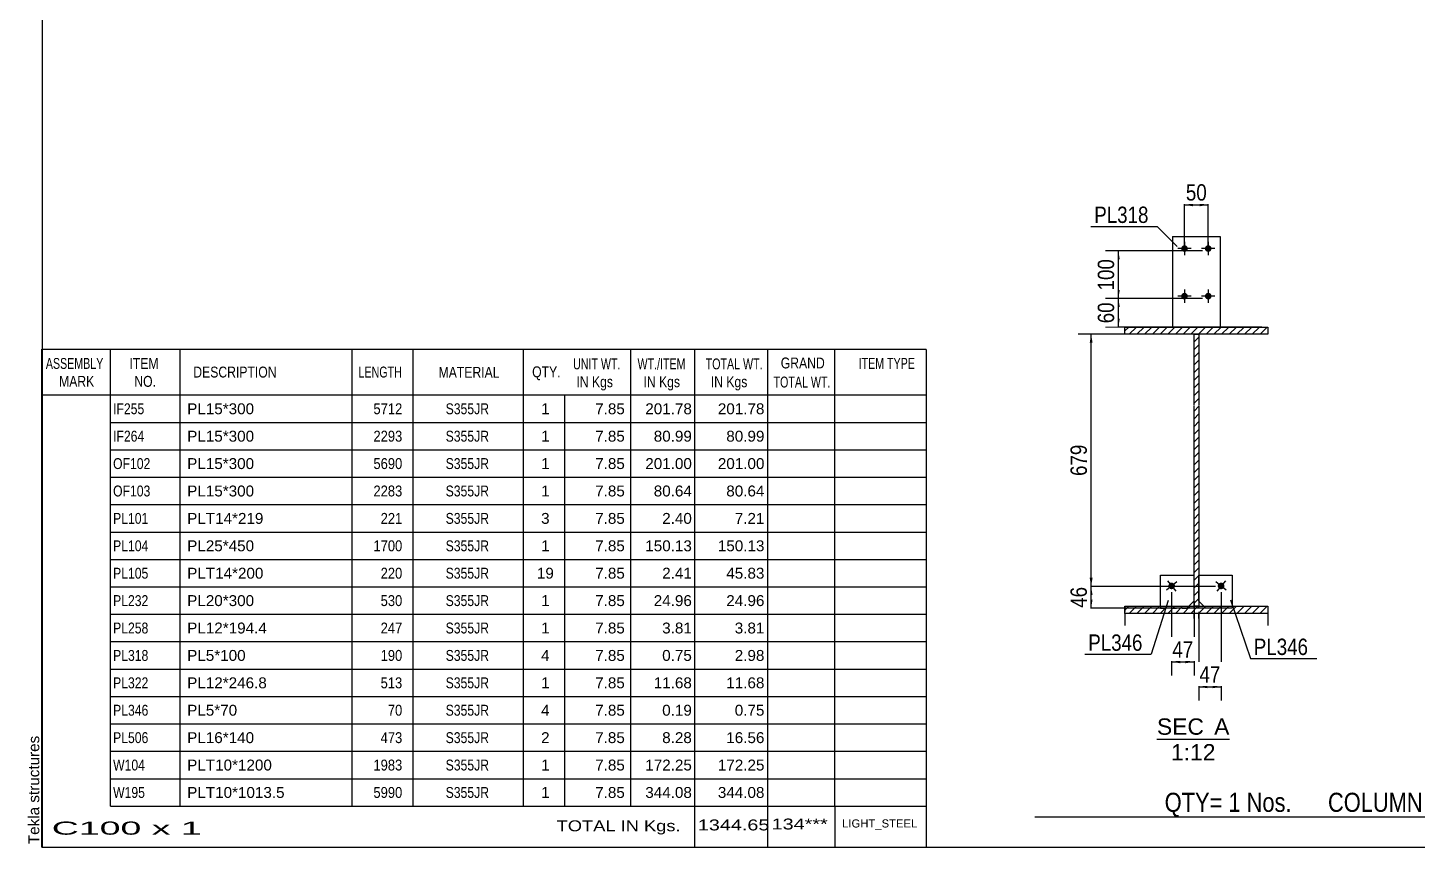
# Model space of a CAD drawing. Header units: millimetres. Extents: x -290 to 123, y -158 to 129.
# Drawn here: x -289.8 to -46.4, y -157.6 to -14.1 of the extents above; entities that cross this region are included whole.
import ezdxf

# ---------------------------------------------------------------- set-up
doc = ezdxf.new("R2010")
doc.units = ezdxf.units.MM
doc.linetypes.add('DXK_LINE_DOT1', pattern=[1.8814, 0.9407, -0.9407])
doc.styles.add('Arial', font='ARIAL.TTF', dxfattribs={"height": 0.2})
doc.styles.add('Arial Narrow', font='ARIALN.TTF', dxfattribs={"height": 0.2})

# ---------------------------------------------------------------- blocks, each defined once
blk = doc.blocks.new('Unknown-622979363-1210')
at = {"color": 5, "linetype": 'Continuous'}
for p, q in [((-287.25, 129.41), (-287.25, -157.59)), ((-287.25, -157.59), (122.75, -157.59))]:
    blk.add_line(p, q, dxfattribs=at)
at = {"color": 174, "linetype": 'Continuous', "style": 'Arial'}
blk.add_text('Tekla structures', height=1.9102, rotation=90, dxfattribs=at).set_placement((-287.75, -157.09))
blk = doc.blocks.new('Unknown-622979363-12 - 1256')
at = {"color": 1, "linetype": 'Continuous'}
blk.add_line((-91.96, -138.68), (-79.27, -138.68), dxfattribs=at)
at = {"color": 0, "linetype": 'Continuous'}
for points in [[(-83.74, -137.93), (-83.74, -134.93), (-91.96, -134.93), (-91.96, -137.93)], [(-79.27, -137.93), (-79.27, -134.93), (-81.94, -134.93), (-81.94, -137.93)], [(-81.72, -142.43), (-81.72, -139.43), (-89.5, -139.43), (-89.5, -142.43)]]:
    blk.add_wipeout(points, dxfattribs=at)
at = {"color": 136, "linetype": 'Continuous', "style": 'Arial'}
for s, height, p in [('SEC', 2.865, (-91.96, -137.93)), ('A', 2.87, (-81.94, -137.93)), ('1:12', 2.865, (-89.5, -142.43))]:
    blk.add_text(s, height=height, dxfattribs=at).set_placement(p)
blk = doc.blocks.new('Part-622979363-1278 - 1256')
at = {"linetype": 'Continuous'}
h = blk.add_hatch(dxfattribs=at)
h.set_pattern_fill('', scale=0.3, style=0, pattern_type=0)
h.set_pattern_definition([(45, (-72.5583, -67.7778), (-0.67352, 0.67352), [])])
h.paths.add_polyline_path([(-97.56, -67.78), (-72.56, -67.78), (-72.56, -66.53), (-97.56, -66.53)])
at = {"color": 2, "linetype": 'Continuous'}
for p, q in [((-97.56, -67.78), (-97.56, -66.53)), ((-97.56, -66.53), (-72.56, -66.53)), ((-72.56, -67.78), (-97.56, -67.78)), ((-72.56, -66.53), (-72.56, -67.78))]:
    blk.add_line(p, q, dxfattribs=at)
blk = doc.blocks.new('Part-622979363-1280 - 1256')
at = {"linetype": 'Continuous'}
h = blk.add_hatch(dxfattribs=at)
h.set_pattern_fill('', scale=0.3, style=0, pattern_type=0)
h.set_pattern_definition([(45, (-72.5583, -116.675), (-0.67352, 0.67352), [])])
h.paths.add_polyline_path([(-97.56, -116.68), (-72.56, -116.68), (-72.56, -115.42), (-97.56, -115.42)])
at = {"color": 7, "linetype": 'DXK_LINE_DOT1'}
for p, q in [((-97.56, -115.42), (-97.56, -116.68)), ((-72.56, -115.42), (-72.56, -116.68))]:
    blk.add_line(p, q, dxfattribs=at)
at = {"color": 2, "linetype": 'Continuous'}
for p, q in [((-97.56, -116.68), (-97.56, -115.42)), ((-97.56, -115.42), (-72.56, -115.42)), ((-97.56, -116.68), (-97.56, -118.8)), ((-72.56, -116.68), (-97.56, -116.68)), ((-72.56, -115.42), (-72.56, -116.68)), ((-72.56, -116.68), (-72.56, -118.8))]:
    blk.add_line(p, q, dxfattribs=at)
blk = doc.blocks.new('Part-622979363-1284 - 1256')
at = {"linetype": 'Continuous'}
h = blk.add_hatch(dxfattribs=at)
h.set_pattern_fill('', scale=0.3, style=0, pattern_type=0)
h.set_pattern_definition([(45, (-84.6416, -115.4195), (-0.67352, 0.67352), [])])
h.paths.add_polyline_path([(-85.47, -115.42), (-84.64, -115.42), (-84.64, -67.78), (-85.47, -67.78)])
at = {"color": 2, "linetype": 'Continuous'}
for p, q in [((-85.47, -80.28), (-85.47, -67.78)), ((-85.47, -67.78), (-84.64, -67.78)), ((-84.64, -67.78), (-84.64, -80.28)), ((-85.47, -115.42), (-85.47, -80.38)), ((-84.64, -80.38), (-84.64, -115.42)), ((-84.64, -115.42), (-85.47, -115.42))]:
    blk.add_line(p, q, dxfattribs=at)
at = {"color": 7, "linetype": 'DXK_LINE_DOT1'}
for p, q in [((-85.47, -117.55), (-85.47, -115.42)), ((-84.64, -117.55), (-84.64, -115.42))]:
    blk.add_line(p, q, dxfattribs=at)
blk = doc.blocks.new('Bolt-622979363-1331 - 1256')
at = {"linetype": 'Continuous'}
blk.add_hatch(color=3, dxfattribs=at).paths.add_polyline_path([(-80.27, -112.23, -1), (-81.18, -111.49, -1)])
at = {"color": 3, "linetype": 'Continuous'}
for p, q in [((-79.82, -112.6), (-81.63, -111.12)), ((-79.98, -110.96), (-81.47, -112.76))]:
    blk.add_line(p, q, dxfattribs=at)
blk = doc.blocks.new('Bolt-622979363-1291 - 1256')
at = {"linetype": 'Continuous'}
for points in [[(-86.56, -52.78, -1), (-87.72, -52.78, -1)], [(-82.39, -52.78, -1), (-83.56, -52.78, -1)], [(-86.56, -61.11, -1), (-87.72, -61.11, -1)], [(-82.39, -61.11, -1), (-83.56, -61.11, -1)]]:
    blk.add_hatch(color=3, dxfattribs=at).paths.add_polyline_path(points)
at = {"color": 3, "linetype": 'Continuous'}
for p, q in [((-85.97, -52.78), (-88.31, -52.78)), ((-87.14, -51.61), (-87.14, -53.94)), ((-81.81, -52.78), (-84.14, -52.78)), ((-82.97, -51.61), (-82.97, -53.94)), ((-87.14, -59.94), (-87.14, -62.28)), ((-82.97, -59.94), (-82.97, -62.28)), ((-85.97, -61.11), (-88.31, -61.11)), ((-81.81, -61.11), (-84.14, -61.11))]:
    blk.add_line(p, q, dxfattribs=at)
blk = doc.blocks.new('Bolt-622979363-1330 - 1256')
at = {"linetype": 'Continuous'}
blk.add_hatch(color=3, dxfattribs=at).paths.add_polyline_path([(-88.94, -111.49, -1), (-89.84, -112.23, -1)])
at = {"color": 3, "linetype": 'Continuous'}
for p, q in [((-88.49, -111.12), (-90.29, -112.6)), ((-90.13, -110.96), (-88.65, -112.76))]:
    blk.add_line(p, q, dxfattribs=at)
blk = doc.blocks.new('Part-622979363-1358 - 1256')
at = {"color": 2, "linetype": 'Continuous'}
for p, q in [((-84.62, -114.53), (-84.62, -109.95)), ((-84.62, -109.95), (-78.78, -109.95)), ((-78.78, -109.95), (-78.78, -115.42)), ((-84.62, -114.53), (-83.73, -115.42))]:
    blk.add_line(p, q, dxfattribs=at)
at = {"color": 7, "linetype": 'DXK_LINE_DOT1'}
for p, q in [((-83.73, -115.42), (-83.37, -115.78)), ((-78.78, -115.78), (-83.37, -115.78)), ((-78.78, -115.42), (-78.78, -115.78))]:
    blk.add_line(p, q, dxfattribs=at)
blk = doc.blocks.new('Part-622979363-1363 - 1256')
at = {"color": 2, "linetype": 'Continuous'}
for p, q in [((-91.33, -115.42), (-91.33, -109.95)), ((-91.33, -109.95), (-85.5, -109.95)), ((-85.5, -109.95), (-85.5, -114.53)), ((-85.5, -114.53), (-86.39, -115.42))]:
    blk.add_line(p, q, dxfattribs=at)
at = {"color": 7, "linetype": 'DXK_LINE_DOT1'}
for p, q in [((-91.33, -115.42), (-91.33, -115.78)), ((-91.33, -115.78), (-86.75, -115.78)), ((-86.39, -115.42), (-86.75, -115.78))]:
    blk.add_line(p, q, dxfattribs=at)
blk = doc.blocks.new('Part-622979363-1386 - 1256')
at = {"color": 2, "linetype": 'Continuous'}
for p, q in [((-89.22, -50.69), (-80.89, -50.69)), ((-89.22, -50.69), (-89.22, -66.53)), ((-80.89, -50.69), (-80.89, -66.53))]:
    blk.add_line(p, q, dxfattribs=at)
at = {"color": 7, "linetype": 'DXK_LINE_DOT1'}
blk.add_line((-89.22, -66.53), (-80.89, -66.53), dxfattribs=at)
blk = doc.blocks.new('StraightDimension-622979363-1413 - 1256')
at = {"linetype": 'Continuous'}
for points in [[(-87.89, -125.41), (-89.39, -125.16), (-87.89, -124.91)], [(-86.97, -124.91), (-85.47, -125.16), (-86.97, -125.41)]]:
    blk.add_hatch(color=7, dxfattribs=at).paths.add_polyline_path(points)
at = {"color": 7, "linetype": 'Continuous'}
for p, q in [((-89.39, -112.94), (-89.39, -127.56)), ((-85.47, -114.61), (-85.47, -127.56)), ((-89.39, -125.16), (-85.47, -125.16))]:
    blk.add_line(p, q, dxfattribs=at)
at = {"color": 0}
blk.add_wipeout([(-85.01, -125.01), (-85.01, -120.81), (-89.86, -120.81), (-89.86, -125.01)], dxfattribs=at)
at = {"color": 3, "style": 'Arial Narrow'}
blk.add_text('47', height=2.863, dxfattribs=at).set_placement((-89.26, -124.41))
blk = doc.blocks.new('StraightDimension-622979363-1472 - 1256')
at = {"linetype": 'Continuous'}
for points in [[(-98.97, -54.69), (-98.72, -53.19), (-98.47, -54.69)], [(-98.47, -60.03), (-98.72, -61.53), (-98.97, -60.03)]]:
    blk.add_hatch(color=7, dxfattribs=at).paths.add_polyline_path(points)
at = {"color": 7, "linetype": 'Continuous'}
for p, q in [((-83.97, -53.19), (-100.97, -53.19)), ((-98.72, -61.53), (-98.72, -53.19)), ((-83.97, -61.53), (-100.97, -61.53))]:
    blk.add_line(p, q, dxfattribs=at)
at = {"color": 0}
blk.add_wipeout([(-98.87, -54.02), (-103.07, -54.02), (-103.07, -60.7), (-98.87, -60.7)], dxfattribs=at)
at = {"color": 3, "style": 'Arial Narrow'}
blk.add_text('100', height=2.863, rotation=90.0002, dxfattribs=at).set_placement((-99.47, -60.1))
blk = doc.blocks.new('StraightDimension-622979363-1443 - 1256')
at = {"linetype": 'Continuous'}
for points in [[(-103.74, -69.28), (-103.49, -67.78), (-103.24, -69.28)], [(-103.24, -110.44), (-103.49, -111.94), (-103.74, -110.44)]]:
    blk.add_hatch(color=7, dxfattribs=at).paths.add_polyline_path(points)
at = {"color": 7, "linetype": 'Continuous'}
for p, q in [((-73.56, -67.78), (-105.74, -67.78)), ((-103.49, -111.94), (-103.49, -67.78)), ((-81.72, -111.94), (-105.74, -111.94))]:
    blk.add_line(p, q, dxfattribs=at)
at = {"color": 0}
blk.add_wipeout([(-103.64, -86.52), (-107.84, -86.52), (-107.84, -93.2), (-103.64, -93.2)], dxfattribs=at)
at = {"color": 3, "style": 'Arial Narrow'}
blk.add_text('679', height=2.863, rotation=90.0002, dxfattribs=at).set_placement((-104.24, -92.6))
blk = doc.blocks.new('StraightDimension-622979363-1452 - 1256')
at = {"linetype": 'Continuous'}
for points in [[(-103.74, -113.44), (-103.49, -111.94), (-103.24, -113.44)], [(-103.24, -114.28), (-103.49, -115.78), (-103.74, -114.28)]]:
    blk.add_hatch(color=7, dxfattribs=at).paths.add_polyline_path(points)
at = {"color": 7, "linetype": 'Continuous'}
for p, q in [((-81.72, -111.94), (-105.74, -111.94)), ((-103.49, -115.78), (-103.49, -111.94)), ((-79.78, -115.78), (-105.74, -115.78))]:
    blk.add_line(p, q, dxfattribs=at)
at = {"color": 0}
blk.add_wipeout([(-103.64, -111.43), (-107.84, -111.43), (-107.84, -116.29), (-103.64, -116.29)], dxfattribs=at)
at = {"color": 3, "style": 'Arial Narrow'}
blk.add_text('46', height=2.863, rotation=90.0002, dxfattribs=at).set_placement((-104.24, -115.69))
blk = doc.blocks.new('StraightDimension-622979363-1460 - 1256')
at = {"linetype": 'Continuous'}
for points in [[(-85.64, -45.37), (-87.14, -45.12), (-85.64, -44.87)], [(-84.47, -44.87), (-82.97, -45.12), (-84.47, -45.37)]]:
    blk.add_hatch(color=7, dxfattribs=at).paths.add_polyline_path(points)
at = {"color": 7, "linetype": 'Continuous'}
for p, q in [((-87.14, -52.19), (-87.14, -42.87)), ((-82.97, -52.19), (-82.97, -42.87)), ((-87.14, -45.12), (-82.97, -45.12))]:
    blk.add_line(p, q, dxfattribs=at)
at = {"color": 0}
blk.add_wipeout([(-82.63, -44.97), (-82.63, -40.77), (-87.49, -40.77), (-87.49, -44.97)], dxfattribs=at)
at = {"color": 3, "style": 'Arial Narrow'}
blk.add_text('50', height=2.863, dxfattribs=at).set_placement((-86.89, -44.37))
blk = doc.blocks.new('StraightDimension-622979363-1482 - 1256')
at = {"linetype": 'Continuous'}
for points in [[(-98.97, -63.03), (-98.72, -61.53), (-98.47, -63.03)], [(-98.47, -65.03), (-98.72, -66.53), (-98.97, -65.03)]]:
    blk.add_hatch(color=7, dxfattribs=at).paths.add_polyline_path(points)
at = {"color": 7, "linetype": 'Continuous'}
for p, q in [((-83.97, -61.53), (-100.97, -61.53)), ((-98.72, -66.53), (-98.72, -61.53)), ((-73.56, -66.53), (-100.97, -66.53))]:
    blk.add_line(p, q, dxfattribs=at)
at = {"color": 0}
blk.add_wipeout([(-98.87, -61.6), (-103.07, -61.6), (-103.07, -66.46), (-98.87, -66.46)], dxfattribs=at)
at = {"color": 3, "style": 'Arial Narrow'}
blk.add_text('60', height=2.863, rotation=90.0002, dxfattribs=at).set_placement((-99.47, -65.86))
blk = doc.blocks.new('StraightDimension-622979363-1493 - 1256')
at = {"linetype": 'Continuous'}
for points in [[(-83.14, -129.78), (-84.64, -129.53), (-83.14, -129.28)], [(-82.22, -129.28), (-80.72, -129.53), (-82.22, -129.78)]]:
    blk.add_hatch(color=7, dxfattribs=at).paths.add_polyline_path(points)
at = {"color": 7, "linetype": 'Continuous'}
for p, q in [((-80.72, -112.94), (-80.72, -131.93)), ((-84.64, -116.42), (-84.64, -131.93)), ((-84.64, -129.53), (-80.72, -129.53))]:
    blk.add_line(p, q, dxfattribs=at)
at = {"color": 0}
blk.add_wipeout([(-80.26, -129.38), (-80.26, -125.18), (-85.11, -125.18), (-85.11, -129.38)], dxfattribs=at)
at = {"color": 3, "style": 'Arial Narrow'}
blk.add_text('47', height=2.863, dxfattribs=at).set_placement((-84.51, -128.78))
blk = doc.blocks.new('CBS_BOM-622979363-14193')
at = {"color": 7, "linetype": 'Continuous'}
for p, q in [((-287.28, -78.42), (-287.28, -70.42)), ((-287.28, -70.42), (-132.36, -70.42)), ((-275.28, -78.42), (-275.28, -70.42)), ((-263.09, -78.42), (-263.09, -70.42)), ((-232.93, -78.42), (-232.93, -70.42)), ((-222.25, -78.42), (-222.25, -70.42)), ((-202.93, -78.42), (-202.93, -70.42)), ((-184.13, -78.42), (-184.13, -70.42)), ((-172.92, -78.42), (-172.92, -70.42)), ((-160.13, -78.42), (-160.13, -70.42)), ((-148.38, -78.42), (-148.38, -70.42)), ((-132.36, -70.43), (-132.36, -78.41)), ((-287.28, -78.42), (-132.36, -78.42)), ((-287.28, -83.22), (-287.28, -78.42)), ((-275.28, -83.22), (-275.28, -78.42)), ((-263.09, -83.22), (-263.09, -78.42)), ((-232.93, -83.22), (-232.93, -78.42)), ((-222.25, -83.22), (-222.25, -78.42)), ((-202.93, -83.22), (-202.93, -78.42)), ((-195.67, -83.22), (-195.67, -78.42)), ((-184.13, -83.22), (-184.13, -78.42)), ((-172.92, -83.22), (-172.92, -78.42)), ((-160.13, -83.22), (-160.13, -78.42)), ((-148.36, -83.22), (-148.36, -78.42)), ((-132.36, -78.43), (-132.36, -83.22)), ((-287.28, -88.02), (-287.28, -83.22)), ((-275.28, -83.22), (-132.36, -83.22)), ((-275.28, -88.02), (-275.28, -83.22)), ((-263.09, -88.02), (-263.09, -83.22)), ((-232.93, -88.02), (-232.93, -83.22)), ((-222.25, -88.02), (-222.25, -83.22)), ((-202.93, -88.02), (-202.93, -83.22)), ((-195.67, -88.02), (-195.67, -83.22)), ((-184.13, -88.02), (-184.13, -83.22)), ((-172.92, -88.02), (-172.92, -83.22)), ((-160.13, -88.02), (-160.13, -83.22)), ((-148.36, -88.02), (-148.36, -83.22)), ((-132.36, -83.23), (-132.36, -88.02)), ((-287.28, -92.82), (-287.28, -88.02)), ((-275.28, -88.02), (-132.36, -88.02)), ((-275.28, -92.82), (-275.28, -88.02)), ((-263.09, -92.82), (-263.09, -88.02)), ((-232.93, -92.82), (-232.93, -88.02)), ((-222.25, -92.82), (-222.25, -88.02)), ((-202.93, -92.82), (-202.93, -88.02)), ((-195.67, -92.82), (-195.67, -88.02)), ((-184.13, -92.82), (-184.13, -88.02)), ((-172.92, -92.82), (-172.92, -88.02)), ((-160.13, -92.82), (-160.13, -88.02)), ((-148.36, -92.82), (-148.36, -88.02)), ((-132.36, -88.03), (-132.36, -92.82)), ((-287.28, -97.62), (-287.28, -92.82)), ((-275.28, -92.82), (-132.36, -92.82)), ((-275.28, -97.62), (-275.28, -92.82)), ((-263.09, -97.62), (-263.09, -92.82)), ((-232.93, -97.62), (-232.93, -92.82)), ((-222.25, -97.62), (-222.25, -92.82)), ((-202.93, -97.62), (-202.93, -92.82)), ((-195.67, -97.62), (-195.67, -92.82)), ((-184.13, -97.62), (-184.13, -92.82)), ((-172.92, -97.62), (-172.92, -92.82)), ((-160.13, -97.62), (-160.13, -92.82)), ((-148.36, -97.62), (-148.36, -92.82)), ((-132.36, -92.83), (-132.36, -97.62)), ((-287.28, -102.42), (-287.28, -97.62)), ((-275.28, -97.62), (-132.36, -97.62)), ((-275.28, -102.42), (-275.28, -97.62)), ((-263.09, -102.42), (-263.09, -97.62)), ((-232.93, -102.42), (-232.93, -97.62)), ((-222.25, -102.42), (-222.25, -97.62)), ((-202.93, -102.42), (-202.93, -97.62)), ((-195.67, -102.42), (-195.67, -97.62)), ((-184.13, -102.42), (-184.13, -97.62)), ((-172.92, -102.42), (-172.92, -97.62)), ((-160.13, -102.42), (-160.13, -97.62)), ((-148.36, -102.42), (-148.36, -97.62)), ((-132.36, -97.63), (-132.36, -102.42)), ((-287.28, -107.22), (-287.28, -102.42)), ((-275.28, -102.42), (-132.36, -102.42)), ((-275.28, -107.22), (-275.28, -102.42)), ((-263.09, -107.22), (-263.09, -102.42)), ((-232.93, -107.22), (-232.93, -102.42)), ((-222.25, -107.22), (-222.25, -102.42)), ((-202.93, -107.22), (-202.93, -102.42)), ((-195.67, -107.22), (-195.67, -102.42)), ((-184.13, -107.22), (-184.13, -102.42)), ((-172.92, -107.22), (-172.92, -102.42)), ((-160.13, -107.22), (-160.13, -102.42)), ((-148.36, -107.22), (-148.36, -102.42)), ((-132.36, -102.43), (-132.36, -107.22)), ((-287.28, -112.02), (-287.28, -107.22)), ((-275.28, -107.22), (-132.36, -107.22)), ((-275.28, -112.02), (-275.28, -107.22)), ((-263.09, -112.02), (-263.09, -107.22)), ((-232.93, -112.02), (-232.93, -107.22)), ((-222.25, -112.02), (-222.25, -107.22)), ((-202.93, -112.02), (-202.93, -107.22)), ((-195.67, -112.02), (-195.67, -107.22)), ((-184.13, -112.02), (-184.13, -107.22)), ((-172.92, -112.02), (-172.92, -107.22)), ((-160.13, -112.02), (-160.13, -107.22)), ((-148.36, -112.02), (-148.36, -107.22)), ((-132.36, -107.23), (-132.36, -112.02)), ((-287.28, -116.82), (-287.28, -112.02)), ((-275.28, -112.02), (-132.36, -112.02)), ((-275.28, -116.82), (-275.28, -112.02)), ((-263.09, -116.82), (-263.09, -112.02)), ((-232.93, -116.82), (-232.93, -112.02)), ((-222.25, -116.82), (-222.25, -112.02)), ((-202.93, -116.82), (-202.93, -112.02)), ((-195.67, -116.82), (-195.67, -112.02)), ((-184.13, -116.82), (-184.13, -112.02)), ((-172.92, -116.82), (-172.92, -112.02)), ((-160.13, -116.82), (-160.13, -112.02)), ((-148.36, -116.82), (-148.36, -112.02)), ((-132.36, -112.03), (-132.36, -116.82)), ((-287.28, -121.62), (-287.28, -116.82)), ((-275.28, -116.82), (-132.36, -116.82)), ((-275.28, -121.62), (-275.28, -116.82)), ((-263.09, -121.62), (-263.09, -116.82)), ((-232.93, -121.62), (-232.93, -116.82)), ((-222.25, -121.62), (-222.25, -116.82)), ((-202.93, -121.62), (-202.93, -116.82)), ((-195.67, -121.62), (-195.67, -116.82)), ((-184.13, -121.62), (-184.13, -116.82)), ((-172.92, -121.62), (-172.92, -116.82)), ((-160.13, -121.62), (-160.13, -116.82)), ((-148.36, -121.62), (-148.36, -116.82)), ((-132.36, -116.83), (-132.36, -121.62)), ((-287.28, -126.42), (-287.28, -121.62)), ((-275.28, -121.62), (-132.36, -121.62)), ((-275.28, -126.42), (-275.28, -121.62)), ((-263.09, -126.42), (-263.09, -121.62)), ((-232.93, -126.42), (-232.93, -121.62)), ((-222.25, -126.42), (-222.25, -121.62)), ((-202.93, -126.42), (-202.93, -121.62)), ((-195.67, -126.42), (-195.67, -121.62)), ((-184.13, -126.42), (-184.13, -121.62)), ((-172.92, -126.42), (-172.92, -121.62)), ((-160.13, -126.42), (-160.13, -121.62)), ((-148.36, -126.42), (-148.36, -121.62)), ((-132.36, -121.63), (-132.36, -126.42)), ((-287.28, -131.22), (-287.28, -126.42)), ((-275.28, -126.42), (-132.36, -126.42)), ((-275.28, -131.22), (-275.28, -126.42)), ((-263.09, -131.22), (-263.09, -126.42)), ((-232.93, -131.22), (-232.93, -126.42)), ((-222.25, -131.22), (-222.25, -126.42)), ((-202.93, -131.22), (-202.93, -126.42)), ((-195.67, -131.22), (-195.67, -126.42)), ((-184.13, -131.22), (-184.13, -126.42)), ((-172.92, -131.22), (-172.92, -126.42)), ((-160.13, -131.22), (-160.13, -126.42)), ((-148.36, -131.22), (-148.36, -126.42)), ((-132.36, -126.43), (-132.36, -131.22)), ((-287.28, -136.02), (-287.28, -131.22)), ((-275.28, -131.22), (-132.36, -131.22)), ((-275.28, -136.02), (-275.28, -131.22)), ((-263.09, -136.02), (-263.09, -131.22)), ((-232.93, -136.02), (-232.93, -131.22)), ((-222.25, -136.02), (-222.25, -131.22)), ((-202.93, -136.02), (-202.93, -131.22)), ((-195.67, -136.02), (-195.67, -131.22)), ((-184.13, -136.02), (-184.13, -131.22)), ((-172.92, -136.02), (-172.92, -131.22)), ((-160.13, -136.02), (-160.13, -131.22)), ((-148.36, -136.02), (-148.36, -131.22)), ((-132.36, -131.23), (-132.36, -136.02)), ((-287.28, -140.82), (-287.28, -136.02)), ((-275.28, -136.02), (-132.36, -136.02)), ((-275.28, -140.82), (-275.28, -136.02)), ((-263.09, -140.82), (-263.09, -136.02)), ((-232.93, -140.82), (-232.93, -136.02)), ((-222.25, -140.82), (-222.25, -136.02)), ((-202.93, -140.82), (-202.93, -136.02)), ((-195.67, -140.82), (-195.67, -136.02)), ((-184.13, -140.82), (-184.13, -136.02)), ((-172.92, -140.82), (-172.92, -136.02)), ((-160.13, -140.82), (-160.13, -136.02)), ((-148.36, -140.82), (-148.36, -136.02)), ((-132.36, -136.03), (-132.36, -140.82)), ((-287.28, -145.62), (-287.28, -140.82)), ((-275.28, -140.82), (-132.36, -140.82)), ((-275.28, -145.62), (-275.28, -140.82)), ((-263.09, -145.62), (-263.09, -140.82)), ((-232.93, -145.62), (-232.93, -140.82)), ((-222.25, -145.62), (-222.25, -140.82)), ((-202.93, -145.62), (-202.93, -140.82)), ((-195.67, -145.62), (-195.67, -140.82)), ((-184.13, -145.62), (-184.13, -140.82)), ((-172.92, -145.62), (-172.92, -140.82)), ((-160.13, -145.62), (-160.13, -140.82)), ((-148.36, -145.62), (-148.36, -140.82)), ((-132.36, -140.83), (-132.36, -145.62)), ((-287.28, -150.42), (-287.28, -145.62)), ((-275.28, -145.62), (-132.36, -145.62)), ((-275.28, -150.42), (-275.28, -145.62)), ((-263.09, -150.42), (-263.09, -145.62)), ((-232.93, -150.42), (-232.93, -145.62)), ((-222.25, -150.42), (-222.25, -145.62)), ((-202.93, -150.42), (-202.93, -145.62)), ((-195.67, -150.42), (-195.67, -145.62)), ((-184.13, -150.42), (-184.13, -145.62)), ((-172.92, -150.42), (-172.92, -145.62)), ((-160.13, -150.42), (-160.13, -145.62)), ((-148.36, -150.42), (-148.36, -145.62)), ((-132.36, -145.63), (-132.36, -150.42)), ((-287.28, -157.62), (-287.28, -150.44)), ((-275.28, -150.42), (-132.36, -150.42)), ((-172.92, -157.62), (-172.92, -150.44)), ((-160.13, -157.62), (-160.13, -150.44)), ((-148.32, -157.62), (-148.32, -150.44)), ((-132.36, -150.42), (-132.36, -157.62)), ((-287.28, -157.62), (-132.36, -157.62))]:
    blk.add_line(p, q, dxfattribs=at)
at = {"color": 3, "linetype": 'Continuous', "style": 'Arial'}
for s, height, width, p in [('ASSEMBLY', 1.91, 0.7, (-286.6, -73.85)), ('ITEM', 1.91, 0.8, (-271.95, -73.85)), ('UNIT WT.', 1.91, 0.7, (-194.24, -73.93)), ('WT./ITEM', 1.91, 0.7, (-182.95, -73.93)), ('TOTAL WT.', 1.91, 0.7, (-171.01, -73.93)), ('GRAND', 1.91, 0.8, (-157.86, -73.77)), ('ITEM TYPE', 1.91, 0.7, (-144.22, -73.84)), ('MARK', 1.91, 0.8, (-284.28, -76.99)), ('NO.', 1.91, 0.8, (-271.1, -76.99)), ('DESCRIPTION', 1.9102, 0.8, (-260.77, -75.36)), ('LENGTH', 1.91, 0.7, (-231.82, -75.36)), ('MATERIAL', 1.91, 0.8, (-217.8, -75.4)), ('QTY.', 1.91, 0.8, (-201.41, -75.32)), ('IN Kgs', 1.91, 0.8, (-193.66, -77.06)), ('IN Kgs', 1.91, 0.8, (-181.91, -77.06)), ('IN Kgs', 1.91, 0.8, (-170.12, -77.06)), ('TOTAL WT.', 1.91, 0.7, (-159.12, -77.11))]:
    blk.add_text(s, height=height, dxfattribs=dict(at, width=width)).set_placement(p)
at = {"color": 7, "linetype": 'Continuous', "style": 'Arial'}
for s, width, p in [('IF255', 0.8, (-274.82, -81.79)), ('5712', 0.85, (-229.21, -81.79)), ('S355JR', 0.8, (-216.56, -81.79)), ('IF264', 0.8, (-274.82, -86.59)), ('2293', 0.85, (-229.21, -86.59)), ('S355JR', 0.8, (-216.56, -86.59)), ('OF102', 0.8, (-274.82, -91.39)), ('5690', 0.85, (-229.21, -91.39)), ('S355JR', 0.8, (-216.56, -91.39)), ('OF103', 0.8, (-274.82, -96.19)), ('2283', 0.85, (-229.21, -96.19)), ('S355JR', 0.8, (-216.56, -96.19)), ('PL101', 0.8, (-274.82, -100.99)), ('221', 0.85, (-227.95, -100.99)), ('S355JR', 0.8, (-216.56, -100.99)), ('PL104', 0.8, (-274.82, -105.79)), ('1700', 0.85, (-229.21, -105.79)), ('S355JR', 0.8, (-216.56, -105.79)), ('PL105', 0.8, (-274.82, -110.59)), ('220', 0.85, (-227.95, -110.59)), ('S355JR', 0.8, (-216.56, -110.59)), ('PL232', 0.8, (-274.82, -115.39)), ('530', 0.85, (-227.95, -115.39)), ('S355JR', 0.8, (-216.56, -115.39)), ('PL258', 0.8, (-274.82, -120.19)), ('247', 0.85, (-227.95, -120.19)), ('S355JR', 0.8, (-216.56, -120.19)), ('PL318', 0.8, (-274.82, -124.99)), ('190', 0.85, (-227.95, -124.99)), ('S355JR', 0.8, (-216.56, -124.99)), ('PL322', 0.8, (-274.82, -129.79)), ('513', 0.85, (-227.95, -129.79)), ('S355JR', 0.8, (-216.56, -129.79)), ('PL346', 0.8, (-274.82, -134.59)), ('70', 0.85, (-226.69, -134.59)), ('S355JR', 0.8, (-216.56, -134.59)), ('PL506', 0.8, (-274.82, -139.39)), ('473', 0.85, (-227.95, -139.39)), ('S355JR', 0.8, (-216.56, -139.39)), ('W104', 0.8, (-274.82, -144.19)), ('1983', 0.85, (-229.21, -144.19)), ('S355JR', 0.8, (-216.56, -144.19)), ('W195', 0.8, (-274.82, -148.99)), ('5990', 0.85, (-229.21, -148.99)), ('S355JR', 0.8, (-216.56, -148.99))]:
    blk.add_text(s, height=1.91, dxfattribs=dict(at, width=width)).set_placement(p)
for s, height, p in [('PL15*300', 1.91, (-261.84, -81.79)), ('1', 1.91, (-199.84, -81.79)), ('7.85', 1.91, (-190.37, -81.79)), ('201.78', 1.91, (-181.59, -81.79)), ('201.78', 1.91, (-168.88, -81.79)), ('PL15*300', 1.91, (-261.84, -86.59)), ('1', 1.91, (-199.84, -86.59)), ('7.85', 1.91, (-190.37, -86.59)), ('80.99', 1.91, (-180.11, -86.59)), ('80.99', 1.91, (-167.4, -86.59)), ('PL15*300', 1.91, (-261.84, -91.39)), ('1', 1.91, (-199.84, -91.39)), ('7.85', 1.91, (-190.37, -91.39)), ('201.00', 1.91, (-181.59, -91.39)), ('201.00', 1.91, (-168.88, -91.39)), ('PL15*300', 1.91, (-261.84, -96.19)), ('1', 1.91, (-199.84, -96.19)), ('7.85', 1.91, (-190.37, -96.19)), ('80.64', 1.91, (-180.11, -96.19)), ('80.64', 1.91, (-167.4, -96.19)), ('PLT14*219', 1.91, (-261.84, -100.99)), ('3', 1.91, (-199.84, -100.99)), ('7.85', 1.91, (-190.37, -100.99)), ('2.40', 1.91, (-178.63, -100.99)), ('7.21', 1.91, (-165.92, -100.99)), ('PL25*450', 1.91, (-261.84, -105.79)), ('1', 1.91, (-199.84, -105.79)), ('7.85', 1.91, (-190.37, -105.79)), ('150.13', 1.91, (-181.59, -105.79)), ('150.13', 1.91, (-168.88, -105.79)), ('PLT14*200', 1.91, (-261.84, -110.59)), ('19', 1.91, (-200.58, -110.59)), ('7.85', 1.91, (-190.37, -110.59)), ('2.41', 1.91, (-178.63, -110.59)), ('45.83', 1.91, (-167.4, -110.59)), ('PL20*300', 1.91, (-261.84, -115.39)), ('1', 1.91, (-199.84, -115.39)), ('7.85', 1.91, (-190.37, -115.39)), ('24.96', 1.91, (-180.11, -115.39)), ('24.96', 1.91, (-167.4, -115.39)), ('PL12*194.4', 1.91, (-261.84, -120.19)), ('1', 1.91, (-199.84, -120.19)), ('7.85', 1.91, (-190.37, -120.19)), ('3.81', 1.91, (-178.63, -120.19)), ('3.81', 1.91, (-165.92, -120.19)), ('PL5*100', 1.91, (-261.84, -124.99)), ('4', 1.91, (-199.84, -124.99)), ('7.85', 1.91, (-190.37, -124.99)), ('0.75', 1.91, (-178.63, -124.99)), ('2.98', 1.91, (-165.92, -124.99)), ('PL12*246.8', 1.91, (-261.84, -129.79)), ('1', 1.91, (-199.84, -129.79)), ('7.85', 1.91, (-190.37, -129.79)), ('11.68', 1.91, (-180.11, -129.79)), ('11.68', 1.91, (-167.4, -129.79)), ('PL5*70', 1.91, (-261.84, -134.59)), ('4', 1.91, (-199.84, -134.59)), ('7.85', 1.91, (-190.37, -134.59)), ('0.19', 1.91, (-178.63, -134.59)), ('0.75', 1.91, (-165.92, -134.59)), ('PL16*140', 1.91, (-261.84, -139.39)), ('2', 1.91, (-199.84, -139.39)), ('7.85', 1.91, (-190.37, -139.39)), ('8.28', 1.91, (-178.63, -139.39)), ('16.56', 1.91, (-167.4, -139.39)), ('PLT10*1200', 1.91, (-261.84, -144.19)), ('1', 1.91, (-199.84, -144.19)), ('7.85', 1.91, (-190.37, -144.19)), ('172.25', 1.91, (-181.59, -144.19)), ('172.25', 1.91, (-168.88, -144.19)), ('PLT10*1013.5', 1.9102, (-261.84, -148.99)), ('1', 1.91, (-199.84, -148.99)), ('7.85', 1.91, (-190.37, -148.99)), ('344.08', 1.91, (-181.59, -148.99)), ('344.08', 1.91, (-168.88, -148.99))]:
    blk.add_text(s, height=height, dxfattribs=at).set_placement(p)
at = {"color": 6, "linetype": 'Continuous', "style": 'Arial'}
for s, height, width, p in [('C100 x 1', 2.292, 2.05, (-285.56, -155.43)), ('TOTAL IN Kgs.', 1.9102, 1.2, (-197.12, -154.83)), ('1344.65', 1.91, 1.3, (-172.39, -154.68)), ('134***', 1.91, 1.3, (-159.46, -154.52))]:
    blk.add_text(s, height=height, dxfattribs=dict(at, width=width)).set_placement(p)
blk.add_text('LIGHT_STEEL', height=1.4135, dxfattribs=at).set_placement((-147.11, -154.17))
blk = doc.blocks.new('CBS_CALLOFF-622979363-14194')
at = {"color": 7, "linetype": 'Continuous'}
blk.add_line((-113.37, -152.32), (2.86, -152.34), dxfattribs=at)
at = {"color": 3, "linetype": 'Continuous', "style": 'Arial Narrow'}
blk.add_text('QTY= 1 Nos.      COLUMN     MKD : C100', height=3.3405, dxfattribs=at).set_placement((-90.61, -151.43))
blk = doc.blocks.new('Mark-622979363-1353 - 1256')
at = {"color": 0}
blk.add_wipeout([(-65.48, -123.96), (-65.48, -120.96), (-74.99, -120.96), (-74.99, -123.96)], dxfattribs=at)
blk.add_wipeout([(-65.48, -123.96), (-65.48, -120.96), (-74.99, -120.96), (-74.99, -123.96)], dxfattribs=at)
at = {"color": 7, "linetype": 'Continuous'}
for p, q in [((-79.09, -114.3), (-75.59, -124.56)), ((-75.59, -124.56), (-63.98, -124.56))]:
    blk.add_line(p, q, dxfattribs=at)
at = {"color": 3, "style": 'Arial Narrow'}
blk.add_text('PL346', height=2.863, dxfattribs=at).set_placement((-74.99, -123.96))
blk = doc.blocks.new('Mark-622979363-1359 - 1256')
at = {"color": 7, "linetype": 'Continuous'}
blk.add_line((-89.98, -114.43), (-92.98, -123.82), dxfattribs=at)
at = {"color": 0}
blk.add_wipeout([(-94.48, -123.22), (-94.48, -120.22), (-103.99, -120.22), (-103.99, -123.22)], dxfattribs=at)
blk.add_wipeout([(-94.48, -123.22), (-94.48, -120.22), (-103.99, -120.22), (-103.99, -123.22)], dxfattribs=at)
at = {"color": 7, "linetype": 'Continuous'}
blk.add_line((-104.59, -123.82), (-92.98, -123.82), dxfattribs=at)
at = {"color": 3, "style": 'Arial Narrow'}
blk.add_text('PL346', height=2.863, dxfattribs=at).set_placement((-103.99, -123.22))
blk = doc.blocks.new('Mark-622979363-1382 - 1256')
at = {"color": 7, "linetype": 'Continuous'}
blk.add_line((-88.4, -52.43), (-91.93, -48.89), dxfattribs=at)
at = {"color": 0}
blk.add_wipeout([(-93.43, -48.29), (-93.43, -45.29), (-102.94, -45.29), (-102.94, -48.29)], dxfattribs=at)
blk.add_wipeout([(-93.43, -48.29), (-93.43, -45.29), (-102.94, -45.29), (-102.94, -48.29)], dxfattribs=at)
at = {"color": 7, "linetype": 'Continuous'}
blk.add_line((-103.54, -48.89), (-91.93, -48.89), dxfattribs=at)
at = {"color": 3, "style": 'Arial Narrow'}
blk.add_text('PL318', height=2.863, dxfattribs=at).set_placement((-102.94, -48.29))

msp = doc.modelspace()

# ---------------------------------------------------------------- block references
for name in ['Unknown-622979363-1210', 'Part-622979363-1386 - 1256', 'Bolt-622979363-1291 - 1256', 'Part-622979363-1278 - 1256', 'Part-622979363-1284 - 1256', 'CBS_BOM-622979363-14193', 'Part-622979363-1363 - 1256', 'Bolt-622979363-1330 - 1256', 'Part-622979363-1358 - 1256', 'Bolt-622979363-1331 - 1256', 'Part-622979363-1280 - 1256', 'CBS_CALLOFF-622979363-14194']:
    msp.add_blockref(name, (0, 0))

# ---------------------------------------------------------------- next in the draw order: block references
for name in ['StraightDimension-622979363-1472 - 1256', 'StraightDimension-622979363-1413 - 1256', 'Unknown-622979363-12 - 1256']:
    msp.add_blockref(name, (0, 0))

# ---------------------------------------------------------------- next in the draw order: block references
for name in ['StraightDimension-622979363-1460 - 1256', 'StraightDimension-622979363-1482 - 1256', 'StraightDimension-622979363-1443 - 1256']:
    msp.add_blockref(name, (0, 0))

# ---------------------------------------------------------------- next in the draw order: block references
for name in ['Mark-622979363-1382 - 1256', 'StraightDimension-622979363-1452 - 1256']:
    msp.add_blockref(name, (0, 0))

# ---------------------------------------------------------------- next in the draw order: block references
for name in ['StraightDimension-622979363-1493 - 1256', 'Mark-622979363-1359 - 1256']:
    msp.add_blockref(name, (0, 0))

# ---------------------------------------------------------------- next in the draw order: block references
msp.add_blockref('Mark-622979363-1353 - 1256', (0, 0))

doc.saveas('drawing.dxf')
